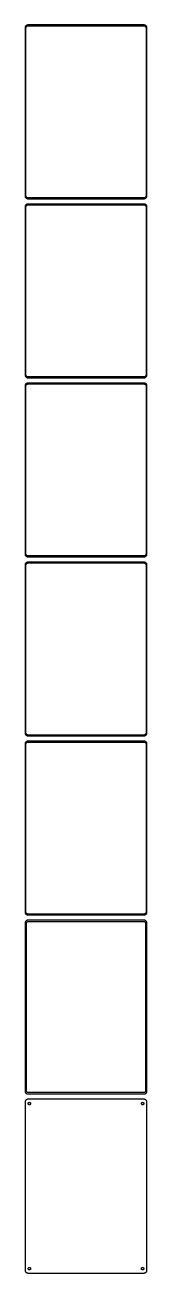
# Model space of a CAD drawing. Header units: metres. Extents: x -105 to 105, y 4485 to 9111.
# Drawn here: x -105 to 105, y 4485 to 6639 of the extents above; entities that cross this region are included whole.
import ezdxf

# ---------------------------------------------------------------- set-up
doc = ezdxf.new("R2010")
doc.units = ezdxf.units.M

msp = doc.modelspace()

# ---------------------------------------------------------------- linework, layer by layer
for p, q in [((-104.961, 6634.63), (-105, 6634)), ((-104.843, 6635.24), (-104.961, 6634.63)), ((-104.649, 6635.84), (-104.843, 6635.24)), ((-104.382, 6636.41), (-104.649, 6635.84)), ((-104.045, 6636.94), (-104.382, 6636.41)), ((-103.645, 6637.42), (-104.045, 6636.94)), ((-103.187, 6637.85), (-103.645, 6637.42)), ((-103.468, 6634), (-103.374, 6634.49)), ((-103.374, 6634.49), (-103.219, 6634.97)), ((-103.219, 6634.97), (-103.005, 6635.43)), ((-102.679, 6638.22), (-103.187, 6637.85)), ((-103.005, 6635.43), (-102.736, 6635.85)), ((-102.736, 6635.85), (-102.416, 6636.24)), ((-102.129, 6638.52), (-102.679, 6638.22)), ((-102.416, 6636.24), (-102.05, 6636.58)), ((-101.545, 6638.76), (-102.129, 6638.52)), ((-102.05, 6636.58), (-101.643, 6636.88)), ((-101.643, 6636.88), (-101.203, 6637.12)), ((-100.937, 6638.91), (-101.545, 6638.76)), ((-101.203, 6637.12), (-100.736, 6637.3)), ((-100.314, 6638.99), (-100.937, 6638.91)), ((-100.736, 6637.3), (-100.25, 6637.43)), ((100.314, 6638.99), (-100.314, 6638.99)), ((-100.25, 6637.43), (-99.7512, 6637.49)), ((-99.7512, 6637.49), (99.7512, 6637.49)), ((99.7512, 6637.49), (100.25, 6637.43)), ((100.25, 6637.43), (100.736, 6637.3)), ((100.937, 6638.91), (100.314, 6638.99)), ((100.736, 6637.3), (101.203, 6637.12)), ((101.545, 6638.76), (100.937, 6638.91)), ((101.203, 6637.12), (101.643, 6636.88)), ((102.129, 6638.52), (101.545, 6638.76)), ((101.643, 6636.88), (102.05, 6636.58)), ((102.05, 6636.58), (102.416, 6636.24)), ((102.679, 6638.22), (102.129, 6638.52)), ((102.416, 6636.24), (102.736, 6635.85)), ((103.187, 6637.85), (102.679, 6638.22)), ((102.736, 6635.85), (103.005, 6635.43)), ((103.005, 6635.43), (103.219, 6634.97)), ((103.645, 6637.42), (103.187, 6637.85)), ((103.219, 6634.97), (103.374, 6634.49)), ((103.374, 6634.49), (103.468, 6634)), ((104.045, 6636.94), (103.645, 6637.42)), ((104.382, 6636.41), (104.045, 6636.94)), ((104.649, 6635.84), (104.382, 6636.41)), ((104.843, 6635.24), (104.649, 6635.84)), ((104.961, 6634.63), (104.843, 6635.24)), ((105, 6634), (104.961, 6634.63)), ((-105, 6634), (-105, 6344)), ((-103.5, 6633.5), (-103.468, 6634)), ((-103.5, 6344.5), (-103.5, 6633.5)), ((103.468, 6634), (103.5, 6633.5)), ((103.5, 6633.5), (103.5, 6344.5)), ((105, 6344), (105, 6634)), ((-105, 6344), (-104.961, 6343.37)), ((-104.961, 6343.37), (-104.843, 6342.76)), ((-104.843, 6342.76), (-104.649, 6342.16)), ((-104.649, 6342.16), (-104.382, 6341.59)), ((-104.382, 6341.59), (-104.045, 6341.06)), ((-104.045, 6341.06), (-103.645, 6340.58)), ((-103.645, 6340.58), (-103.187, 6340.15)), ((-103.468, 6344), (-103.5, 6344.5)), ((-103.374, 6343.51), (-103.468, 6344)), ((-103.219, 6343.03), (-103.374, 6343.51)), ((-103.005, 6342.57), (-103.219, 6343.03)), ((-103.187, 6340.15), (-102.679, 6339.78)), ((-102.736, 6342.15), (-103.005, 6342.57)), ((-102.416, 6341.76), (-102.736, 6342.15)), ((-102.679, 6339.78), (-102.129, 6339.48)), ((-102.05, 6341.42), (-102.416, 6341.76)), ((-102.129, 6339.48), (-101.545, 6339.24)), ((-101.643, 6341.12), (-102.05, 6341.42)), ((-101.203, 6340.88), (-101.643, 6341.12)), ((-101.545, 6339.24), (-100.937, 6339.09)), ((-100.736, 6340.7), (-101.203, 6340.88)), ((-100.937, 6339.09), (-100.314, 6339.01)), ((-100.25, 6340.57), (-100.736, 6340.7)), ((-100.314, 6339.01), (100.314, 6339.01)), ((-99.7512, 6340.51), (-100.25, 6340.57)), ((99.7512, 6340.51), (-99.7512, 6340.51)), ((100.25, 6340.57), (99.7512, 6340.51)), ((100.736, 6340.7), (100.25, 6340.57)), ((100.314, 6339.01), (100.937, 6339.09)), ((101.203, 6340.88), (100.736, 6340.7)), ((100.937, 6339.09), (101.545, 6339.24)), ((101.643, 6341.12), (101.203, 6340.88)), ((101.545, 6339.24), (102.129, 6339.48)), ((102.05, 6341.42), (101.643, 6341.12)), ((102.416, 6341.76), (102.05, 6341.42)), ((102.129, 6339.48), (102.679, 6339.78)), ((102.736, 6342.15), (102.416, 6341.76)), ((102.679, 6339.78), (103.187, 6340.15)), ((103.005, 6342.57), (102.736, 6342.15)), ((103.219, 6343.03), (103.005, 6342.57)), ((103.187, 6340.15), (103.645, 6340.58)), ((103.374, 6343.51), (103.219, 6343.03)), ((103.468, 6344), (103.374, 6343.51)), ((103.5, 6344.5), (103.468, 6344)), ((103.645, 6340.58), (104.045, 6341.06)), ((104.045, 6341.06), (104.382, 6341.59)), ((104.382, 6341.59), (104.649, 6342.16)), ((104.649, 6342.16), (104.843, 6342.76)), ((104.843, 6342.76), (104.961, 6343.37)), ((104.961, 6343.37), (105, 6344)), ((-104.961, 6325.63), (-105, 6325)), ((-105, 6325), (-105, 6035)), ((-104.843, 6326.24), (-104.961, 6325.63)), ((-104.649, 6326.84), (-104.843, 6326.24)), ((-104.382, 6327.41), (-104.649, 6326.84)), ((-104.045, 6327.94), (-104.382, 6327.41)), ((-103.645, 6328.42), (-104.045, 6327.94)), ((-103.187, 6328.85), (-103.645, 6328.42)), ((-103.5, 6324.5), (-103.468, 6325)), ((-103.5, 6035.5), (-103.5, 6324.5)), ((-103.468, 6325), (-103.374, 6325.49)), ((-103.374, 6325.49), (-103.219, 6325.97)), ((-103.219, 6325.97), (-103.005, 6326.43)), ((-102.679, 6329.22), (-103.187, 6328.85)), ((-103.005, 6326.43), (-102.736, 6326.85)), ((-102.736, 6326.85), (-102.416, 6327.24)), ((-102.129, 6329.52), (-102.679, 6329.22)), ((-102.416, 6327.24), (-102.05, 6327.58)), ((-101.545, 6329.76), (-102.129, 6329.52)), ((-102.05, 6327.58), (-101.643, 6327.88)), ((-101.643, 6327.88), (-101.203, 6328.12)), ((-100.937, 6329.91), (-101.545, 6329.76)), ((-101.203, 6328.12), (-100.736, 6328.3)), ((-100.314, 6329.99), (-100.937, 6329.91)), ((-100.736, 6328.3), (-100.25, 6328.43)), ((100.314, 6329.99), (-100.314, 6329.99)), ((-100.25, 6328.43), (-99.7512, 6328.49)), ((-99.7512, 6328.49), (99.7512, 6328.49)), ((99.7512, 6328.49), (100.25, 6328.43)), ((100.25, 6328.43), (100.736, 6328.3)), ((100.937, 6329.91), (100.314, 6329.99)), ((100.736, 6328.3), (101.203, 6328.12)), ((101.545, 6329.76), (100.937, 6329.91)), ((101.203, 6328.12), (101.643, 6327.88)), ((102.129, 6329.52), (101.545, 6329.76)), ((101.643, 6327.88), (102.05, 6327.58)), ((102.05, 6327.58), (102.416, 6327.24)), ((102.679, 6329.22), (102.129, 6329.52)), ((102.416, 6327.24), (102.736, 6326.85)), ((103.187, 6328.85), (102.679, 6329.22)), ((102.736, 6326.85), (103.005, 6326.43)), ((103.005, 6326.43), (103.219, 6325.97)), ((103.645, 6328.42), (103.187, 6328.85)), ((103.219, 6325.97), (103.374, 6325.49)), ((103.374, 6325.49), (103.468, 6325)), ((103.468, 6325), (103.5, 6324.5)), ((103.5, 6324.5), (103.5, 6035.5)), ((104.045, 6327.94), (103.645, 6328.42)), ((104.382, 6327.41), (104.045, 6327.94)), ((104.649, 6326.84), (104.382, 6327.41)), ((104.843, 6326.24), (104.649, 6326.84)), ((104.961, 6325.63), (104.843, 6326.24)), ((105, 6325), (104.961, 6325.63)), ((105, 6035), (105, 6325)), ((-105, 6035), (-104.961, 6034.37)), ((-104.961, 6034.37), (-104.843, 6033.76)), ((-104.843, 6033.76), (-104.649, 6033.16)), ((-104.649, 6033.16), (-104.382, 6032.59)), ((-104.382, 6032.59), (-104.045, 6032.06)), ((-104.045, 6032.06), (-103.645, 6031.58)), ((-103.645, 6031.58), (-103.187, 6031.15)), ((-103.468, 6035), (-103.5, 6035.5)), ((-103.374, 6034.51), (-103.468, 6035)), ((-103.219, 6034.03), (-103.374, 6034.51)), ((-103.005, 6033.57), (-103.219, 6034.03)), ((-103.187, 6031.15), (-102.679, 6030.78)), ((-102.736, 6033.15), (-103.005, 6033.57)), ((-102.416, 6032.76), (-102.736, 6033.15)), ((-102.05, 6032.42), (-102.416, 6032.76)), ((-101.643, 6032.12), (-102.05, 6032.42)), ((-101.203, 6031.88), (-101.643, 6032.12)), ((-100.736, 6031.7), (-101.203, 6031.88)), ((-100.25, 6031.57), (-100.736, 6031.7)), ((-99.7512, 6031.51), (-100.25, 6031.57)), ((99.7512, 6031.51), (-99.7512, 6031.51)), ((100.25, 6031.57), (99.7512, 6031.51)), ((100.736, 6031.7), (100.25, 6031.57)), ((101.203, 6031.88), (100.736, 6031.7)), ((101.643, 6032.12), (101.203, 6031.88)), ((102.05, 6032.42), (101.643, 6032.12)), ((102.416, 6032.76), (102.05, 6032.42)), ((102.736, 6033.15), (102.416, 6032.76)), ((102.679, 6030.78), (103.187, 6031.15)), ((103.005, 6033.57), (102.736, 6033.15)), ((103.219, 6034.03), (103.005, 6033.57)), ((103.187, 6031.15), (103.645, 6031.58)), ((103.374, 6034.51), (103.219, 6034.03)), ((103.468, 6035), (103.374, 6034.51)), ((103.5, 6035.5), (103.468, 6035)), ((103.645, 6031.58), (104.045, 6032.06)), ((104.045, 6032.06), (104.382, 6032.59)), ((104.382, 6032.59), (104.649, 6033.16)), ((104.649, 6033.16), (104.843, 6033.76)), ((104.843, 6033.76), (104.961, 6034.37)), ((104.961, 6034.37), (105, 6035)), ((-104.961, 6016.63), (-105, 6016)), ((-105, 6016), (-105, 5726)), ((-104.843, 6017.24), (-104.961, 6016.63)), ((-104.649, 6017.84), (-104.843, 6017.24)), ((-104.382, 6018.41), (-104.649, 6017.84)), ((-104.045, 6018.94), (-104.382, 6018.41)), ((-103.645, 6019.42), (-104.045, 6018.94)), ((-103.187, 6019.85), (-103.645, 6019.42)), ((-103.5, 6015.5), (-103.468, 6016)), ((-103.5, 5726.5), (-103.5, 6015.5)), ((-103.468, 6016), (-103.374, 6016.49)), ((-103.374, 6016.49), (-103.219, 6016.97)), ((-103.219, 6016.97), (-103.005, 6017.43)), ((-102.679, 6020.22), (-103.187, 6019.85)), ((-103.005, 6017.43), (-102.736, 6017.85)), ((-102.736, 6017.85), (-102.416, 6018.24)), ((-102.679, 6030.78), (-102.129, 6030.48)), ((-102.129, 6020.52), (-102.679, 6020.22)), ((-102.416, 6018.24), (-102.05, 6018.58)), ((-102.129, 6030.48), (-101.545, 6030.24)), ((-101.545, 6020.76), (-102.129, 6020.52)), ((-102.05, 6018.58), (-101.643, 6018.88)), ((-101.643, 6018.88), (-101.203, 6019.12)), ((-101.545, 6030.24), (-100.937, 6030.09)), ((-100.937, 6020.91), (-101.545, 6020.76)), ((-101.203, 6019.12), (-100.736, 6019.3)), ((-100.937, 6030.09), (-100.314, 6030.01)), ((-100.314, 6020.99), (-100.937, 6020.91)), ((-100.736, 6019.3), (-100.25, 6019.43)), ((-100.314, 6030.01), (100.314, 6030.01)), ((100.314, 6020.99), (-100.314, 6020.99)), ((-100.25, 6019.43), (-99.7512, 6019.49)), ((-99.7512, 6019.49), (99.7512, 6019.49)), ((99.7512, 6019.49), (100.25, 6019.43)), ((100.25, 6019.43), (100.736, 6019.3)), ((100.314, 6030.01), (100.937, 6030.09)), ((100.937, 6020.91), (100.314, 6020.99)), ((100.736, 6019.3), (101.203, 6019.12)), ((100.937, 6030.09), (101.545, 6030.24)), ((101.545, 6020.76), (100.937, 6020.91)), ((101.203, 6019.12), (101.643, 6018.88)), ((101.545, 6030.24), (102.129, 6030.48)), ((102.129, 6020.52), (101.545, 6020.76)), ((101.643, 6018.88), (102.05, 6018.58)), ((102.05, 6018.58), (102.416, 6018.24)), ((102.129, 6030.48), (102.679, 6030.78)), ((102.679, 6020.22), (102.129, 6020.52)), ((102.416, 6018.24), (102.736, 6017.85)), ((103.187, 6019.85), (102.679, 6020.22)), ((102.736, 6017.85), (103.005, 6017.43)), ((103.005, 6017.43), (103.219, 6016.97)), ((103.645, 6019.42), (103.187, 6019.85)), ((103.219, 6016.97), (103.374, 6016.49)), ((103.374, 6016.49), (103.468, 6016)), ((103.468, 6016), (103.5, 6015.5)), ((103.5, 6015.5), (103.5, 5726.5)), ((104.045, 6018.94), (103.645, 6019.42)), ((104.382, 6018.41), (104.045, 6018.94)), ((104.649, 6017.84), (104.382, 6018.41)), ((104.843, 6017.24), (104.649, 6017.84)), ((104.961, 6016.63), (104.843, 6017.24)), ((105, 6016), (104.961, 6016.63)), ((105, 5726), (105, 6016)), ((-105, 5726), (-104.961, 5725.37)), ((-104.961, 5725.37), (-104.843, 5724.76)), ((-104.843, 5708.24), (-104.961, 5707.63)), ((-104.843, 5724.76), (-104.649, 5724.16)), ((-104.649, 5708.84), (-104.843, 5708.24)), ((-104.649, 5724.16), (-104.382, 5723.59)), ((-104.382, 5709.41), (-104.649, 5708.84)), ((-104.382, 5723.59), (-104.045, 5723.06)), ((-104.045, 5709.94), (-104.382, 5709.41)), ((-104.045, 5723.06), (-103.645, 5722.58)), ((-103.645, 5710.42), (-104.045, 5709.94)), ((-103.645, 5722.58), (-103.187, 5722.15)), ((-103.187, 5710.85), (-103.645, 5710.42)), ((-103.468, 5726), (-103.5, 5726.5)), ((-103.374, 5725.51), (-103.468, 5726)), ((-103.219, 5725.03), (-103.374, 5725.51)), ((-103.005, 5724.57), (-103.219, 5725.03)), ((-103.219, 5707.97), (-103.005, 5708.43)), ((-103.187, 5722.15), (-102.679, 5721.78)), ((-102.679, 5711.22), (-103.187, 5710.85)), ((-102.736, 5724.15), (-103.005, 5724.57)), ((-103.005, 5708.43), (-102.736, 5708.85)), ((-102.416, 5723.76), (-102.736, 5724.15)), ((-102.736, 5708.85), (-102.416, 5709.24)), ((-102.679, 5721.78), (-102.129, 5721.48)), ((-102.129, 5711.52), (-102.679, 5711.22)), ((-102.05, 5723.42), (-102.416, 5723.76)), ((-102.416, 5709.24), (-102.05, 5709.58)), ((-102.129, 5721.48), (-101.545, 5721.24)), ((-101.545, 5711.76), (-102.129, 5711.52)), ((-101.643, 5723.12), (-102.05, 5723.42)), ((-102.05, 5709.58), (-101.643, 5709.88)), ((-101.203, 5722.88), (-101.643, 5723.12)), ((-101.643, 5709.88), (-101.203, 5710.12)), ((-101.545, 5721.24), (-100.937, 5721.09)), ((-100.937, 5711.91), (-101.545, 5711.76)), ((-100.736, 5722.7), (-101.203, 5722.88)), ((-101.203, 5710.12), (-100.736, 5710.3)), ((-100.937, 5721.09), (-100.314, 5721.01)), ((-100.314, 5711.99), (-100.937, 5711.91)), ((-100.25, 5722.57), (-100.736, 5722.7)), ((-100.736, 5710.3), (-100.25, 5710.43)), ((-100.314, 5721.01), (100.314, 5721.01)), ((100.314, 5711.99), (-100.314, 5711.99)), ((-99.7512, 5722.51), (-100.25, 5722.57)), ((-100.25, 5710.43), (-99.7512, 5710.49)), ((99.7512, 5722.51), (-99.7512, 5722.51)), ((-99.7512, 5710.49), (99.7512, 5710.49)), ((100.25, 5722.57), (99.7512, 5722.51)), ((99.7512, 5710.49), (100.25, 5710.43)), ((100.736, 5722.7), (100.25, 5722.57)), ((100.25, 5710.43), (100.736, 5710.3)), ((100.314, 5721.01), (100.937, 5721.09)), ((100.937, 5711.91), (100.314, 5711.99)), ((101.203, 5722.88), (100.736, 5722.7)), ((100.736, 5710.3), (101.203, 5710.12)), ((100.937, 5721.09), (101.545, 5721.24)), ((101.545, 5711.76), (100.937, 5711.91)), ((101.643, 5723.12), (101.203, 5722.88)), ((101.203, 5710.12), (101.643, 5709.88)), ((101.545, 5721.24), (102.129, 5721.48)), ((102.129, 5711.52), (101.545, 5711.76)), ((102.05, 5723.42), (101.643, 5723.12)), ((101.643, 5709.88), (102.05, 5709.58)), ((102.416, 5723.76), (102.05, 5723.42)), ((102.05, 5709.58), (102.416, 5709.24)), ((102.129, 5721.48), (102.679, 5721.78)), ((102.679, 5711.22), (102.129, 5711.52)), ((102.736, 5724.15), (102.416, 5723.76)), ((102.416, 5709.24), (102.736, 5708.85)), ((102.679, 5721.78), (103.187, 5722.15)), ((103.187, 5710.85), (102.679, 5711.22)), ((103.005, 5724.57), (102.736, 5724.15)), ((102.736, 5708.85), (103.005, 5708.43)), ((103.219, 5725.03), (103.005, 5724.57)), ((103.005, 5708.43), (103.219, 5707.97)), ((103.187, 5722.15), (103.645, 5722.58)), ((103.645, 5710.42), (103.187, 5710.85)), ((103.374, 5725.51), (103.219, 5725.03)), ((103.468, 5726), (103.374, 5725.51)), ((103.5, 5726.5), (103.468, 5726)), ((103.645, 5722.58), (104.045, 5723.06)), ((104.045, 5709.94), (103.645, 5710.42)), ((104.045, 5723.06), (104.382, 5723.59)), ((104.382, 5709.41), (104.045, 5709.94)), ((104.382, 5723.59), (104.649, 5724.16)), ((104.649, 5708.84), (104.382, 5709.41)), ((104.649, 5724.16), (104.843, 5724.76)), ((104.843, 5708.24), (104.649, 5708.84)), ((104.843, 5724.76), (104.961, 5725.37)), ((104.961, 5707.63), (104.843, 5708.24)), ((104.961, 5725.37), (105, 5726)), ((-104.961, 5707.63), (-105, 5707)), ((-105, 5707), (-105, 5417)), ((-103.5, 5706.5), (-103.468, 5707)), ((-103.5, 5417.5), (-103.5, 5706.5)), ((-103.468, 5707), (-103.374, 5707.49)), ((-103.374, 5707.49), (-103.219, 5707.97)), ((103.219, 5707.97), (103.374, 5707.49)), ((103.374, 5707.49), (103.468, 5707)), ((103.468, 5707), (103.5, 5706.5)), ((103.5, 5706.5), (103.5, 5417.5)), ((105, 5707), (104.961, 5707.63)), ((105, 5417), (105, 5707)), ((-105, 5417), (-104.961, 5416.37)), ((-104.961, 5416.37), (-104.843, 5415.76)), ((-104.843, 5415.76), (-104.649, 5415.16)), ((-104.649, 5415.16), (-104.382, 5414.59)), ((-104.382, 5414.59), (-104.045, 5414.06)), ((-104.045, 5414.06), (-103.645, 5413.58)), ((-103.645, 5413.58), (-103.187, 5413.15)), ((-103.468, 5417), (-103.5, 5417.5)), ((-103.374, 5416.51), (-103.468, 5417)), ((-103.219, 5416.03), (-103.374, 5416.51)), ((-103.005, 5415.57), (-103.219, 5416.03)), ((-103.187, 5413.15), (-102.679, 5412.78)), ((-102.736, 5415.15), (-103.005, 5415.57)), ((-102.416, 5414.76), (-102.736, 5415.15)), ((-102.679, 5412.78), (-102.129, 5412.48)), ((-102.05, 5414.42), (-102.416, 5414.76)), ((-102.129, 5412.48), (-101.545, 5412.24)), ((-101.643, 5414.12), (-102.05, 5414.42)), ((-101.203, 5413.88), (-101.643, 5414.12)), ((-101.545, 5412.24), (-100.937, 5412.09)), ((-100.736, 5413.7), (-101.203, 5413.88)), ((-100.937, 5412.09), (-100.314, 5412.01)), ((-100.25, 5413.57), (-100.736, 5413.7)), ((-100.314, 5412.01), (100.314, 5412.01)), ((-99.7512, 5413.51), (-100.25, 5413.57)), ((99.7512, 5413.51), (-99.7512, 5413.51)), ((100.25, 5413.57), (99.7512, 5413.51)), ((100.736, 5413.7), (100.25, 5413.57)), ((100.314, 5412.01), (100.937, 5412.09)), ((101.203, 5413.88), (100.736, 5413.7)), ((100.937, 5412.09), (101.545, 5412.24)), ((101.643, 5414.12), (101.203, 5413.88)), ((101.545, 5412.24), (102.129, 5412.48)), ((102.05, 5414.42), (101.643, 5414.12)), ((102.416, 5414.76), (102.05, 5414.42)), ((102.129, 5412.48), (102.679, 5412.78)), ((102.736, 5415.15), (102.416, 5414.76)), ((102.679, 5412.78), (103.187, 5413.15)), ((103.005, 5415.57), (102.736, 5415.15)), ((103.219, 5416.03), (103.005, 5415.57)), ((103.187, 5413.15), (103.645, 5413.58)), ((103.374, 5416.51), (103.219, 5416.03)), ((103.468, 5417), (103.374, 5416.51)), ((103.5, 5417.5), (103.468, 5417)), ((103.645, 5413.58), (104.045, 5414.06)), ((104.045, 5414.06), (104.382, 5414.59)), ((104.382, 5414.59), (104.649, 5415.16)), ((104.649, 5415.16), (104.843, 5415.76)), ((104.843, 5415.76), (104.961, 5416.37)), ((104.961, 5416.37), (105, 5417)), ((-104.961, 5398.63), (-105, 5398)), ((-105, 5398), (-105, 5108)), ((-104.843, 5399.24), (-104.961, 5398.63)), ((-104.649, 5399.84), (-104.843, 5399.24)), ((-104.382, 5400.41), (-104.649, 5399.84)), ((-104.045, 5400.94), (-104.382, 5400.41)), ((-103.645, 5401.42), (-104.045, 5400.94)), ((-103.187, 5401.85), (-103.645, 5401.42)), ((-103.5, 5397.5), (-103.468, 5398)), ((-103.5, 5108.5), (-103.5, 5397.5)), ((-103.468, 5398), (-103.374, 5398.49)), ((-103.374, 5398.49), (-103.219, 5398.97)), ((-103.219, 5398.97), (-103.005, 5399.43)), ((-102.679, 5402.22), (-103.187, 5401.85)), ((-103.005, 5399.43), (-102.736, 5399.85)), ((-102.736, 5399.85), (-102.416, 5400.24)), ((-102.129, 5402.52), (-102.679, 5402.22)), ((-102.416, 5400.24), (-102.05, 5400.58)), ((-101.545, 5402.76), (-102.129, 5402.52)), ((-102.05, 5400.58), (-101.643, 5400.88)), ((-101.643, 5400.88), (-101.203, 5401.12)), ((-100.937, 5402.91), (-101.545, 5402.76)), ((-101.203, 5401.12), (-100.736, 5401.3)), ((-100.314, 5402.99), (-100.937, 5402.91)), ((-100.736, 5401.3), (-100.25, 5401.43)), ((100.314, 5402.99), (-100.314, 5402.99)), ((-100.25, 5401.43), (-99.7512, 5401.49)), ((-99.7512, 5401.49), (99.7512, 5401.49)), ((99.7512, 5401.49), (100.25, 5401.43)), ((100.25, 5401.43), (100.736, 5401.3)), ((100.937, 5402.91), (100.314, 5402.99)), ((100.736, 5401.3), (101.203, 5401.12)), ((101.545, 5402.76), (100.937, 5402.91)), ((101.203, 5401.12), (101.643, 5400.88)), ((102.129, 5402.52), (101.545, 5402.76)), ((101.643, 5400.88), (102.05, 5400.58)), ((102.05, 5400.58), (102.416, 5400.24)), ((102.679, 5402.22), (102.129, 5402.52)), ((102.416, 5400.24), (102.736, 5399.85)), ((103.187, 5401.85), (102.679, 5402.22)), ((102.736, 5399.85), (103.005, 5399.43)), ((103.005, 5399.43), (103.219, 5398.97)), ((103.645, 5401.42), (103.187, 5401.85)), ((103.219, 5398.97), (103.374, 5398.49)), ((103.374, 5398.49), (103.468, 5398)), ((103.468, 5398), (103.5, 5397.5)), ((103.5, 5397.5), (103.5, 5108.5)), ((104.045, 5400.94), (103.645, 5401.42)), ((104.382, 5400.41), (104.045, 5400.94)), ((104.649, 5399.84), (104.382, 5400.41)), ((104.843, 5399.24), (104.649, 5399.84)), ((104.961, 5398.63), (104.843, 5399.24)), ((105, 5398), (104.961, 5398.63)), ((105, 5108), (105, 5398)), ((-105, 5108), (-104.961, 5107.37)), ((-104.961, 5107.37), (-104.843, 5106.76)), ((-104.843, 5106.76), (-104.649, 5106.16)), ((-104.649, 5106.16), (-104.382, 5105.59)), ((-104.382, 5105.59), (-104.045, 5105.06)), ((-104.045, 5105.06), (-103.645, 5104.58)), ((-103.468, 5108), (-103.5, 5108.5)), ((-103.374, 5107.51), (-103.468, 5108)), ((-103.219, 5107.03), (-103.374, 5107.51)), ((-103.005, 5106.57), (-103.219, 5107.03)), ((-102.736, 5106.15), (-103.005, 5106.57)), ((-102.416, 5105.76), (-102.736, 5106.15)), ((-102.05, 5105.42), (-102.416, 5105.76)), ((-101.643, 5105.12), (-102.05, 5105.42)), ((-101.203, 5104.88), (-101.643, 5105.12)), ((101.643, 5105.12), (101.203, 5104.88)), ((102.05, 5105.42), (101.643, 5105.12)), ((102.416, 5105.76), (102.05, 5105.42)), ((102.736, 5106.15), (102.416, 5105.76)), ((103.005, 5106.57), (102.736, 5106.15)), ((103.219, 5107.03), (103.005, 5106.57)), ((103.374, 5107.51), (103.219, 5107.03)), ((103.468, 5108), (103.374, 5107.51)), ((103.5, 5108.5), (103.468, 5108)), ((103.645, 5104.58), (104.045, 5105.06)), ((104.045, 5105.06), (104.382, 5105.59)), ((104.382, 5105.59), (104.649, 5106.16)), ((104.649, 5106.16), (104.843, 5106.76)), ((104.843, 5106.76), (104.961, 5107.37)), ((104.961, 5107.37), (105, 5108)), ((-104.961, 5089.63), (-105, 5089)), ((-105, 5089), (-105, 4799)), ((-104.843, 5090.24), (-104.961, 5089.63)), ((-104.649, 5090.84), (-104.843, 5090.24)), ((-104.382, 5091.41), (-104.649, 5090.84)), ((-104.045, 5091.94), (-104.382, 5091.41)), ((-103.645, 5092.42), (-104.045, 5091.94)), ((-103.645, 5104.58), (-103.187, 5104.15)), ((-103.187, 5092.85), (-103.645, 5092.42)), ((-103.187, 5104.15), (-102.679, 5103.78)), ((-102.679, 5093.22), (-103.187, 5092.85)), ((-102.679, 5103.78), (-102.129, 5103.48)), ((-102.129, 5093.52), (-102.679, 5093.22)), ((-102.613, 5088.5), (-102.588, 5088.89)), ((-102.613, 4799.5), (-102.613, 5088.5)), ((-102.588, 5088.89), (-102.515, 5089.27)), ((-102.515, 5089.27), (-102.394, 5089.65)), ((-102.394, 5089.65), (-102.228, 5090)), ((-102.228, 5090), (-102.018, 5090.33)), ((-102.129, 5103.48), (-101.545, 5103.24)), ((-101.545, 5093.76), (-102.129, 5093.52)), ((-102.018, 5090.33), (-101.769, 5090.63)), ((-101.769, 5090.63), (-101.484, 5090.9)), ((-101.545, 5103.24), (-100.937, 5103.09)), ((-100.937, 5093.91), (-101.545, 5093.76)), ((-101.484, 5090.9), (-101.168, 5091.13)), ((-100.736, 5104.7), (-101.203, 5104.88)), ((-101.168, 5091.13), (-100.825, 5091.32)), ((-100.937, 5103.09), (-100.314, 5103.01)), ((-100.314, 5093.99), (-100.937, 5093.91)), ((-100.825, 5091.32), (-100.462, 5091.46)), ((-100.25, 5104.57), (-100.736, 5104.7)), ((-100.462, 5091.46), (-100.083, 5091.56)), ((-100.314, 5103.01), (100.314, 5103.01)), ((100.314, 5093.99), (-100.314, 5093.99)), ((-99.7512, 5104.51), (-100.25, 5104.57)), ((-100.083, 5091.56), (-99.6955, 5091.61)), ((99.7512, 5104.51), (-99.7512, 5104.51)), ((-99.6955, 5091.61), (99.6955, 5091.61)), ((99.6955, 5091.61), (100.083, 5091.56)), ((100.25, 5104.57), (99.7512, 5104.51)), ((100.083, 5091.56), (100.462, 5091.46)), ((100.736, 5104.7), (100.25, 5104.57)), ((100.314, 5103.01), (100.937, 5103.09)), ((100.937, 5093.91), (100.314, 5093.99)), ((100.462, 5091.46), (100.825, 5091.32)), ((101.203, 5104.88), (100.736, 5104.7)), ((100.825, 5091.32), (101.168, 5091.13)), ((100.937, 5103.09), (101.545, 5103.24)), ((101.545, 5093.76), (100.937, 5093.91)), ((101.168, 5091.13), (101.484, 5090.9)), ((101.484, 5090.9), (101.769, 5090.63)), ((101.545, 5103.24), (102.129, 5103.48)), ((102.129, 5093.52), (101.545, 5093.76)), ((101.769, 5090.63), (102.018, 5090.33)), ((102.018, 5090.33), (102.228, 5090)), ((102.129, 5103.48), (102.679, 5103.78)), ((102.679, 5093.22), (102.129, 5093.52)), ((102.228, 5090), (102.394, 5089.65)), ((102.394, 5089.65), (102.515, 5089.27)), ((102.515, 5089.27), (102.588, 5088.89)), ((102.588, 5088.89), (102.613, 5088.5)), ((102.613, 5088.5), (102.613, 4799.5)), ((102.679, 5103.78), (103.187, 5104.15)), ((103.187, 5092.85), (102.679, 5093.22)), ((103.187, 5104.15), (103.645, 5104.58)), ((103.645, 5092.42), (103.187, 5092.85)), ((104.045, 5091.94), (103.645, 5092.42)), ((104.382, 5091.41), (104.045, 5091.94)), ((104.649, 5090.84), (104.382, 5091.41)), ((104.843, 5090.24), (104.649, 5090.84)), ((104.961, 5089.63), (104.843, 5090.24)), ((105, 5089), (104.961, 5089.63)), ((105, 4799), (105, 5089)), ((-105, 4799), (-104.961, 4798.37)), ((-104.961, 4798.37), (-104.843, 4797.76)), ((-104.843, 4797.76), (-104.649, 4797.16)), ((-104.649, 4781.84), (-104.843, 4781.24)), ((-104.649, 4797.16), (-104.382, 4796.59)), ((-104.382, 4782.41), (-104.649, 4781.84)), ((-104.382, 4796.59), (-104.045, 4796.06)), ((-104.045, 4782.94), (-104.382, 4782.41)), ((-104.045, 4796.06), (-103.645, 4795.58)), ((-103.645, 4783.42), (-104.045, 4782.94)), ((-103.645, 4795.58), (-103.187, 4795.15)), ((-103.187, 4783.85), (-103.645, 4783.42)), ((-103.187, 4795.15), (-102.679, 4794.78)), ((-102.679, 4784.22), (-103.187, 4783.85)), ((-102.679, 4794.78), (-102.129, 4794.48)), ((-102.129, 4784.52), (-102.679, 4784.22)), ((-102.588, 4799.11), (-102.613, 4799.5)), ((-102.515, 4798.73), (-102.588, 4799.11)), ((-102.394, 4798.35), (-102.515, 4798.73)), ((-102.228, 4798), (-102.394, 4798.35)), ((-102.018, 4797.67), (-102.228, 4798)), ((-102.129, 4794.48), (-101.545, 4794.24)), ((-101.545, 4784.76), (-102.129, 4784.52)), ((-101.769, 4797.37), (-102.018, 4797.67)), ((-101.484, 4797.1), (-101.769, 4797.37)), ((-101.545, 4794.24), (-100.937, 4794.09)), ((-100.937, 4784.91), (-101.545, 4784.76)), ((-101.168, 4796.87), (-101.484, 4797.1)), ((-100.825, 4796.68), (-101.168, 4796.87)), ((-100.937, 4794.09), (-100.314, 4794.01)), ((-100.314, 4784.99), (-100.937, 4784.91)), ((-100.462, 4796.54), (-100.825, 4796.68)), ((-100.083, 4796.44), (-100.462, 4796.54)), ((-100.314, 4794.01), (100.314, 4794.01)), ((100.314, 4784.99), (-100.314, 4784.99)), ((-99.6955, 4796.39), (-100.083, 4796.44)), ((99.6955, 4796.39), (-99.6955, 4796.39)), ((100.083, 4796.44), (99.6955, 4796.39)), ((100.462, 4796.54), (100.083, 4796.44)), ((100.314, 4794.01), (100.937, 4794.09)), ((100.937, 4784.91), (100.314, 4784.99)), ((100.825, 4796.68), (100.462, 4796.54)), ((101.168, 4796.87), (100.825, 4796.68)), ((100.937, 4794.09), (101.545, 4794.24)), ((101.545, 4784.76), (100.937, 4784.91)), ((101.484, 4797.1), (101.168, 4796.87)), ((101.769, 4797.37), (101.484, 4797.1)), ((101.545, 4794.24), (102.129, 4794.48)), ((102.129, 4784.52), (101.545, 4784.76)), ((102.018, 4797.67), (101.769, 4797.37)), ((102.228, 4798), (102.018, 4797.67)), ((102.129, 4794.48), (102.679, 4794.78)), ((102.679, 4784.22), (102.129, 4784.52)), ((102.394, 4798.35), (102.228, 4798)), ((102.515, 4798.73), (102.394, 4798.35)), ((102.588, 4799.11), (102.515, 4798.73)), ((102.613, 4799.5), (102.588, 4799.11)), ((102.679, 4794.78), (103.187, 4795.15)), ((103.187, 4783.85), (102.679, 4784.22)), ((103.187, 4795.15), (103.645, 4795.58)), ((103.645, 4783.42), (103.187, 4783.85)), ((103.645, 4795.58), (104.045, 4796.06)), ((104.045, 4782.94), (103.645, 4783.42)), ((104.045, 4796.06), (104.382, 4796.59)), ((104.382, 4782.41), (104.045, 4782.94)), ((104.382, 4796.59), (104.649, 4797.16)), ((104.649, 4781.84), (104.382, 4782.41)), ((104.649, 4797.16), (104.843, 4797.76)), ((104.843, 4781.24), (104.649, 4781.84)), ((104.843, 4797.76), (104.961, 4798.37)), ((104.961, 4798.37), (105, 4799)), ((-104.961, 4780.63), (-105, 4780)), ((-105, 4780), (-105, 4490)), ((-104.843, 4781.24), (-104.961, 4780.63)), ((-99.6353, 4777.5), (-99.6185, 4777.77)), ((-99.6185, 4777.23), (-99.6353, 4777.5)), ((-99.6185, 4777.77), (-99.5682, 4778.03)), ((-99.5682, 4776.97), (-99.6185, 4777.23)), ((-99.5682, 4778.03), (-99.4853, 4778.29)), ((-99.4853, 4776.71), (-99.5682, 4776.97)), ((-99.4853, 4778.29), (-99.3712, 4778.53)), ((-99.3712, 4776.47), (-99.4853, 4776.71)), ((-99.3712, 4778.53), (-99.2275, 4778.76)), ((-99.2275, 4776.24), (-99.3712, 4776.47)), ((-99.2275, 4778.76), (-99.0566, 4778.96)), ((-99.0566, 4776.04), (-99.2275, 4776.24)), ((-99.0566, 4778.96), (-98.8611, 4779.15)), ((-98.8611, 4775.85), (-99.0566, 4776.04)), ((-98.8611, 4779.15), (-98.6441, 4779.3)), ((-98.6441, 4775.7), (-98.8611, 4775.85)), ((-98.6441, 4779.3), (-98.4092, 4779.43)), ((-98.4092, 4775.57), (-98.6441, 4775.7)), ((-98.4092, 4779.43), (-98.1598, 4779.53)), ((-98.1598, 4775.47), (-98.4092, 4775.57)), ((-98.1598, 4779.53), (-97.9001, 4779.6)), ((-97.9001, 4775.4), (-98.1598, 4775.47)), ((-97.9001, 4779.6), (-97.6341, 4779.63)), ((-97.6341, 4775.37), (-97.9001, 4775.4)), ((-97.6341, 4779.63), (-97.3659, 4779.63)), ((-97.3659, 4775.37), (-97.6341, 4775.37)), ((-97.3659, 4779.63), (-97.0999, 4779.6)), ((-97.0999, 4775.4), (-97.3659, 4775.37)), ((-97.0999, 4779.6), (-96.8401, 4779.53)), ((-96.8401, 4775.47), (-97.0999, 4775.4)), ((-96.8401, 4779.53), (-96.5908, 4779.43)), ((-96.5908, 4775.57), (-96.8401, 4775.47)), ((-96.5908, 4779.43), (-96.3559, 4779.3)), ((-96.3559, 4775.7), (-96.5908, 4775.57)), ((-96.3559, 4779.3), (-96.1389, 4779.15)), ((-96.1389, 4775.85), (-96.3559, 4775.7)), ((-96.1389, 4779.15), (-95.9434, 4778.96)), ((-95.9434, 4776.04), (-96.1389, 4775.85)), ((-95.9434, 4778.96), (-95.7725, 4778.76)), ((-95.7725, 4776.24), (-95.9434, 4776.04)), ((-95.7725, 4778.76), (-95.6288, 4778.53)), ((-95.6288, 4776.47), (-95.7725, 4776.24)), ((-95.6288, 4778.53), (-95.5146, 4778.29)), ((-95.5146, 4776.71), (-95.6288, 4776.47)), ((-95.5146, 4778.29), (-95.4318, 4778.03)), ((-95.4318, 4776.97), (-95.5146, 4776.71)), ((-95.4318, 4778.03), (-95.3815, 4777.77)), ((-95.3815, 4777.23), (-95.4318, 4776.97)), ((-95.3815, 4777.77), (-95.3647, 4777.5)), ((-95.3647, 4777.5), (-95.3815, 4777.23)), ((95.3647, 4777.5), (95.3815, 4777.77)), ((95.3815, 4777.23), (95.3647, 4777.5)), ((95.3815, 4777.77), (95.4318, 4778.03)), ((95.4318, 4776.97), (95.3815, 4777.23)), ((95.4318, 4778.03), (95.5146, 4778.29)), ((95.5146, 4776.71), (95.4318, 4776.97)), ((95.5146, 4778.29), (95.6288, 4778.53)), ((95.6288, 4776.47), (95.5146, 4776.71)), ((95.6288, 4778.53), (95.7725, 4778.76)), ((95.7725, 4776.24), (95.6288, 4776.47)), ((95.7725, 4778.76), (95.9434, 4778.96)), ((95.9434, 4776.04), (95.7725, 4776.24)), ((95.9434, 4778.96), (96.1389, 4779.15)), ((96.1389, 4775.85), (95.9434, 4776.04)), ((96.1389, 4779.15), (96.3559, 4779.3)), ((96.3559, 4775.7), (96.1389, 4775.85)), ((96.3559, 4779.3), (96.5908, 4779.43)), ((96.5908, 4775.57), (96.3559, 4775.7)), ((96.5908, 4779.43), (96.8401, 4779.53)), ((96.8401, 4775.47), (96.5908, 4775.57)), ((96.8401, 4779.53), (97.0999, 4779.6)), ((97.0999, 4775.4), (96.8401, 4775.47)), ((97.0999, 4779.6), (97.3659, 4779.63)), ((97.3659, 4775.37), (97.0999, 4775.4)), ((97.3659, 4779.63), (97.6341, 4779.63)), ((97.6341, 4775.37), (97.3659, 4775.37)), ((97.6341, 4779.63), (97.9001, 4779.6)), ((97.9001, 4775.4), (97.6341, 4775.37)), ((97.9001, 4779.6), (98.1598, 4779.53)), ((98.1598, 4775.47), (97.9001, 4775.4)), ((98.1598, 4779.53), (98.4092, 4779.43)), ((98.4092, 4775.57), (98.1598, 4775.47)), ((98.4092, 4779.43), (98.6441, 4779.3)), ((98.6441, 4775.7), (98.4092, 4775.57)), ((98.6441, 4779.3), (98.8611, 4779.15)), ((98.8611, 4775.85), (98.6441, 4775.7)), ((98.8611, 4779.15), (99.0566, 4778.96)), ((99.0566, 4776.04), (98.8611, 4775.85)), ((99.0566, 4778.96), (99.2275, 4778.76)), ((99.2275, 4776.24), (99.0566, 4776.04)), ((99.2275, 4778.76), (99.3712, 4778.53)), ((99.3712, 4776.47), (99.2275, 4776.24)), ((99.3712, 4778.53), (99.4853, 4778.29)), ((99.4853, 4776.71), (99.3712, 4776.47)), ((99.4853, 4778.29), (99.5682, 4778.03)), ((99.5682, 4776.97), (99.4853, 4776.71)), ((99.5682, 4778.03), (99.6185, 4777.77)), ((99.6185, 4777.23), (99.5682, 4776.97)), ((99.6185, 4777.77), (99.6353, 4777.5)), ((99.6353, 4777.5), (99.6185, 4777.23)), ((104.961, 4780.63), (104.843, 4781.24)), ((105, 4780), (104.961, 4780.63)), ((105, 4490), (105, 4780)), ((-105, 4490), (-104.961, 4489.37)), ((-104.961, 4489.37), (-104.843, 4488.76)), ((-104.843, 4488.76), (-104.649, 4488.16)), ((-104.649, 4488.16), (-104.382, 4487.59)), ((-104.382, 4487.59), (-104.045, 4487.06)), ((-104.045, 4487.06), (-103.645, 4486.58)), ((-103.645, 4486.58), (-103.187, 4486.15)), ((-103.187, 4486.15), (-102.679, 4485.78)), ((-102.679, 4485.78), (-102.129, 4485.48)), ((-102.129, 4485.48), (-101.545, 4485.24)), ((-101.545, 4485.24), (-100.937, 4485.09)), ((-100.937, 4485.09), (-100.314, 4485.01)), ((-100.314, 4485.01), (100.314, 4485.01)), ((-99.6353, 4492.5), (-99.6185, 4492.77)), ((-99.6185, 4492.23), (-99.6353, 4492.5)), ((-99.6185, 4492.77), (-99.5682, 4493.03)), ((-99.5682, 4491.97), (-99.6185, 4492.23)), ((-99.5682, 4493.03), (-99.4853, 4493.29)), ((-99.4853, 4491.71), (-99.5682, 4491.97)), ((-99.4853, 4493.29), (-99.3712, 4493.53)), ((-99.3712, 4491.47), (-99.4853, 4491.71)), ((-99.3712, 4493.53), (-99.2275, 4493.76)), ((-99.2275, 4491.24), (-99.3712, 4491.47)), ((-99.2275, 4493.76), (-99.0566, 4493.96)), ((-99.0566, 4491.04), (-99.2275, 4491.24)), ((-99.0566, 4493.96), (-98.8611, 4494.15)), ((-98.8611, 4490.85), (-99.0566, 4491.04)), ((-98.8611, 4494.15), (-98.6441, 4494.3)), ((-98.6441, 4490.7), (-98.8611, 4490.85)), ((-98.6441, 4494.3), (-98.4092, 4494.43)), ((-98.4092, 4490.57), (-98.6441, 4490.7)), ((-98.4092, 4494.43), (-98.1598, 4494.53)), ((-98.1598, 4490.47), (-98.4092, 4490.57)), ((-98.1598, 4494.53), (-97.9001, 4494.6)), ((-97.9001, 4490.4), (-98.1598, 4490.47)), ((-97.9001, 4494.6), (-97.6341, 4494.63)), ((-97.6341, 4490.37), (-97.9001, 4490.4)), ((-97.6341, 4494.63), (-97.3659, 4494.63)), ((-97.3659, 4490.37), (-97.6341, 4490.37)), ((-97.3659, 4494.63), (-97.0999, 4494.6)), ((-97.0999, 4490.4), (-97.3659, 4490.37)), ((-97.0999, 4494.6), (-96.8401, 4494.53)), ((-96.8401, 4490.47), (-97.0999, 4490.4)), ((-96.8401, 4494.53), (-96.5908, 4494.43)), ((-96.5908, 4490.57), (-96.8401, 4490.47)), ((-96.5908, 4494.43), (-96.3559, 4494.3)), ((-96.3559, 4490.7), (-96.5908, 4490.57)), ((-96.3559, 4494.3), (-96.1389, 4494.15)), ((-96.1389, 4490.85), (-96.3559, 4490.7)), ((-96.1389, 4494.15), (-95.9434, 4493.96)), ((-95.9434, 4491.04), (-96.1389, 4490.85)), ((-95.9434, 4493.96), (-95.7725, 4493.76)), ((-95.7725, 4491.24), (-95.9434, 4491.04)), ((-95.7725, 4493.76), (-95.6288, 4493.53)), ((-95.6288, 4491.47), (-95.7725, 4491.24)), ((-95.6288, 4493.53), (-95.5146, 4493.29)), ((-95.5146, 4491.71), (-95.6288, 4491.47)), ((-95.5146, 4493.29), (-95.4318, 4493.03)), ((-95.4318, 4491.97), (-95.5146, 4491.71)), ((-95.4318, 4493.03), (-95.3815, 4492.77)), ((-95.3815, 4492.23), (-95.4318, 4491.97)), ((-95.3815, 4492.77), (-95.3647, 4492.5)), ((-95.3647, 4492.5), (-95.3815, 4492.23)), ((95.3647, 4492.5), (95.3815, 4492.77)), ((95.3815, 4492.23), (95.3647, 4492.5)), ((95.3815, 4492.77), (95.4318, 4493.03)), ((95.4318, 4491.97), (95.3815, 4492.23)), ((95.4318, 4493.03), (95.5146, 4493.29)), ((95.5146, 4491.71), (95.4318, 4491.97)), ((95.5146, 4493.29), (95.6288, 4493.53)), ((95.6288, 4491.47), (95.5146, 4491.71)), ((95.6288, 4493.53), (95.7725, 4493.76)), ((95.7725, 4491.24), (95.6288, 4491.47)), ((95.7725, 4493.76), (95.9434, 4493.96)), ((95.9434, 4491.04), (95.7725, 4491.24)), ((95.9434, 4493.96), (96.1389, 4494.15)), ((96.1389, 4490.85), (95.9434, 4491.04)), ((96.1389, 4494.15), (96.3559, 4494.3)), ((96.3559, 4490.7), (96.1389, 4490.85)), ((96.3559, 4494.3), (96.5908, 4494.43)), ((96.5908, 4490.57), (96.3559, 4490.7)), ((96.5908, 4494.43), (96.8401, 4494.53)), ((96.8401, 4490.47), (96.5908, 4490.57)), ((96.8401, 4494.53), (97.0999, 4494.6)), ((97.0999, 4490.4), (96.8401, 4490.47)), ((97.0999, 4494.6), (97.3659, 4494.63)), ((97.3659, 4490.37), (97.0999, 4490.4)), ((97.3659, 4494.63), (97.6341, 4494.63)), ((97.6341, 4490.37), (97.3659, 4490.37)), ((97.6341, 4494.63), (97.9001, 4494.6)), ((97.9001, 4490.4), (97.6341, 4490.37)), ((97.9001, 4494.6), (98.1598, 4494.53)), ((98.1598, 4490.47), (97.9001, 4490.4)), ((98.1598, 4494.53), (98.4092, 4494.43)), ((98.4092, 4490.57), (98.1598, 4490.47)), ((98.4092, 4494.43), (98.6441, 4494.3)), ((98.6441, 4490.7), (98.4092, 4490.57)), ((98.6441, 4494.3), (98.8611, 4494.15)), ((98.8611, 4490.85), (98.6441, 4490.7)), ((98.8611, 4494.15), (99.0566, 4493.96)), ((99.0566, 4491.04), (98.8611, 4490.85)), ((99.0566, 4493.96), (99.2275, 4493.76)), ((99.2275, 4491.24), (99.0566, 4491.04)), ((99.2275, 4493.76), (99.3712, 4493.53)), ((99.3712, 4491.47), (99.2275, 4491.24)), ((99.3712, 4493.53), (99.4853, 4493.29)), ((99.4853, 4491.71), (99.3712, 4491.47)), ((99.4853, 4493.29), (99.5682, 4493.03)), ((99.5682, 4491.97), (99.4853, 4491.71)), ((99.5682, 4493.03), (99.6185, 4492.77)), ((99.6185, 4492.23), (99.5682, 4491.97)), ((99.6185, 4492.77), (99.6353, 4492.5)), ((99.6353, 4492.5), (99.6185, 4492.23)), ((100.314, 4485.01), (100.937, 4485.09)), ((100.937, 4485.09), (101.545, 4485.24)), ((101.545, 4485.24), (102.129, 4485.48)), ((102.129, 4485.48), (102.679, 4485.78)), ((102.679, 4485.78), (103.187, 4486.15)), ((103.187, 4486.15), (103.645, 4486.58)), ((103.645, 4486.58), (104.045, 4487.06)), ((104.045, 4487.06), (104.382, 4487.59)), ((104.382, 4487.59), (104.649, 4488.16)), ((104.649, 4488.16), (104.843, 4488.76)), ((104.843, 4488.76), (104.961, 4489.37)), ((104.961, 4489.37), (105, 4490))]:
    msp.add_line(p, q)

doc.saveas('drawing.dxf')
